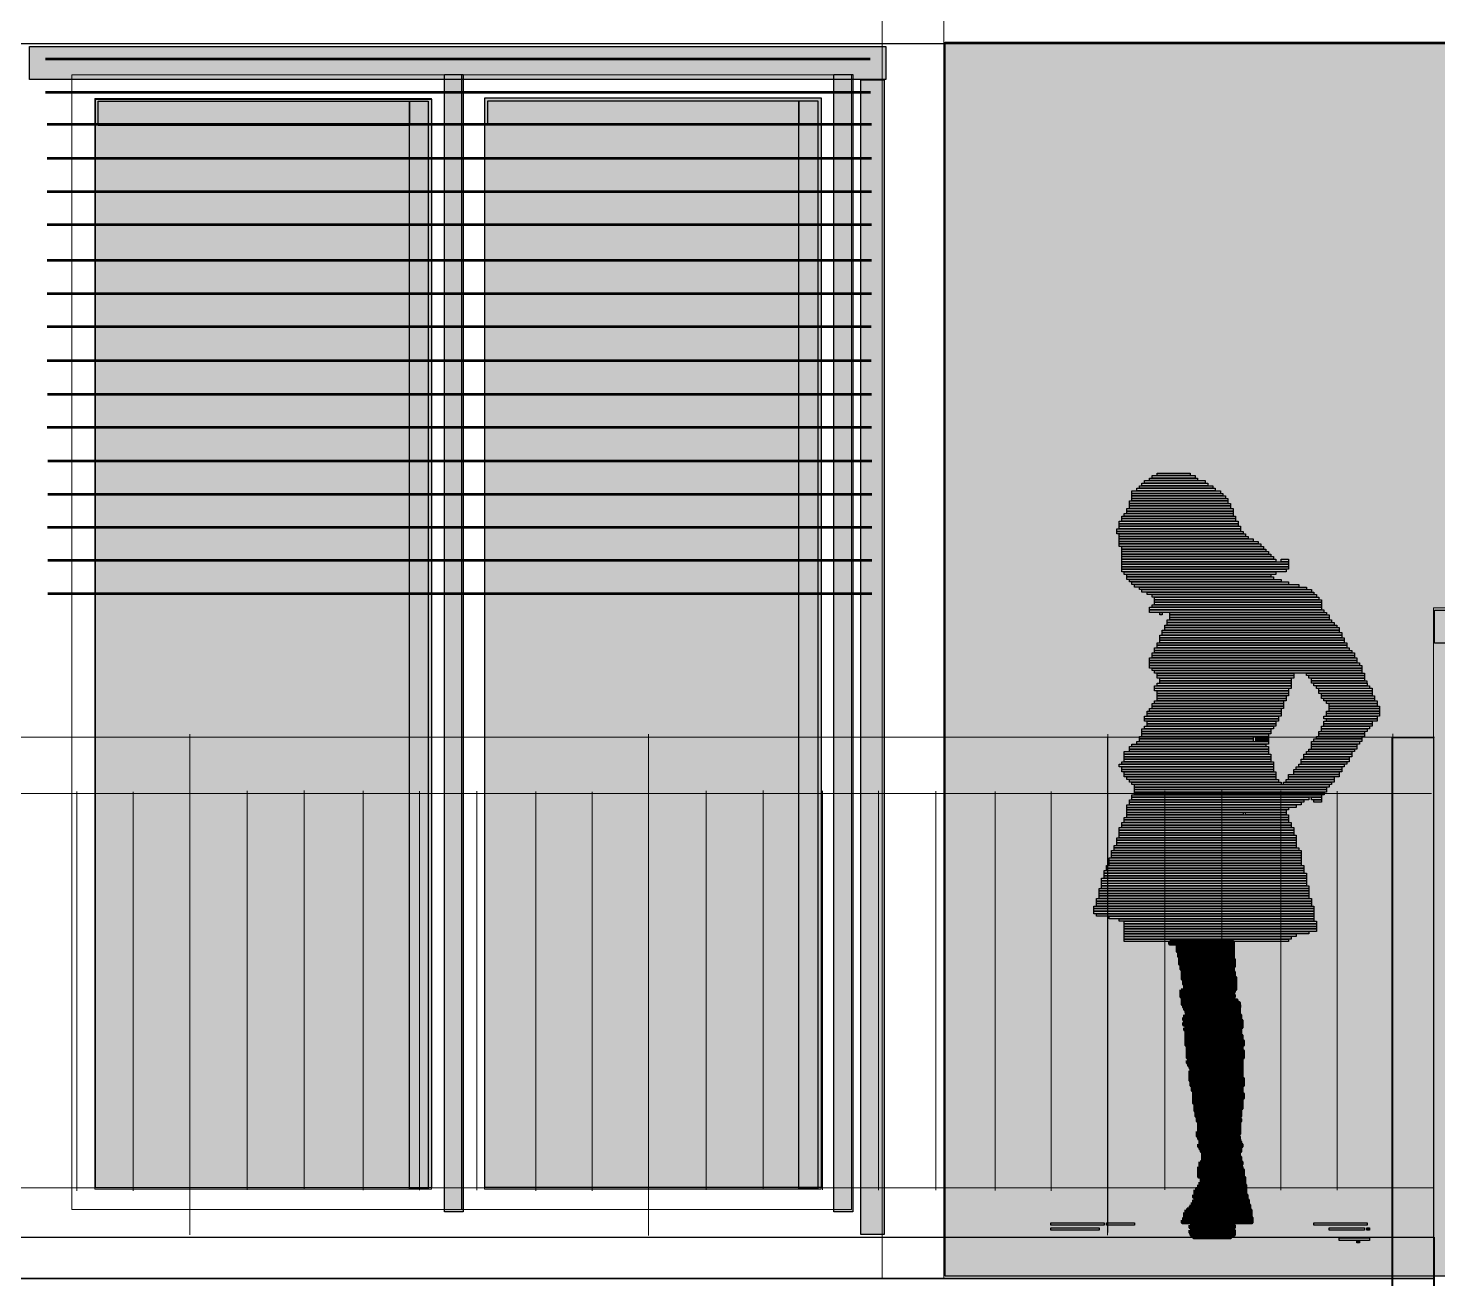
# Model space of a CAD drawing. Header units: millimetres. Extents: x 1 to 41669, y 1850 to 28527.
# Drawn here: x 15836 to 18949, y 17954 to 20716 of the extents above; entities that cross this region are included whole.
import ezdxf

# ---------------------------------------------------------------- set-up
doc = ezdxf.new("R2010")
doc.units = ezdxf.units.MM
doc.header["$LTSCALE"] = 50
for name, color, linetype in [('00_Wand_Bestand', 7, 'Continuous'), ('02_Grundstuecksgrenze', 8, 'Continuous'), ('05_Linien_stark', 7, 'Continuous'), ('06_Linien_fein', 3, 'Continuous'), ('07_Bemassung', 6, 'Continuous')]:
    doc.layers.add(name, color=color, linetype=linetype)

msp = doc.modelspace()

# ---------------------------------------------------------------- hatches: boundary and pattern name
at = {"layer": '00_Wand_Bestand'}
for points in [[(18290, 19705.5), (18451.9, 19705.5), (18451.9, 19699.9), (18290, 19699.9)], [(18295.6, 19711.1), (18440.8, 19711.1), (18440.8, 19705.5), (18295.6, 19705.5)], [(18301.2, 19716.7), (18435.2, 19716.7), (18435.2, 19711.1), (18301.2, 19711.1)], [(18312.3, 19722.3), (18418.4, 19722.3), (18418.4, 19716.7), (18312.3, 19716.7)], [(18318, 19727.9), (18412.8, 19727.9), (18412.8, 19722.3), (18318, 19722.3)], [(18329.1, 19733.5), (18401.7, 19733.5), (18401.7, 19727.9), (18329.1, 19727.9)], [(18267.7, 19672), (18485.4, 19672), (18485.4, 19666.4), (18267.7, 19666.4)], [(18273.3, 19694.3), (18468.7, 19694.3), (18468.7, 19688.7), (18273.3, 19688.7)], [(18273.3, 19688.7), (18474.3, 19688.7), (18474.3, 19683.1), (18273.3, 19683.1)], [(18273.3, 19683.1), (18479.8, 19683.1), (18479.8, 19677.6), (18273.3, 19677.6)], [(18273.3, 19677.5), (18485.4, 19677.5), (18485.4, 19671.9), (18273.3, 19671.9)], [(18284.4, 19699.9), (18457.5, 19699.9), (18457.5, 19694.3), (18284.4, 19694.3)], [(18256.5, 19644), (18496.6, 19644), (18496.6, 19638.4), (18256.5, 19638.4)], [(18262.1, 19655.2), (18496.6, 19655.2), (18496.6, 19649.6), (18262.1, 19649.6)], [(18262.1, 19649.6), (18496.6, 19649.6), (18496.6, 19644), (18262.1, 19644)], [(18267.7, 19666.4), (18491, 19666.4), (18491, 19660.8), (18267.7, 19660.8)], [(18267.7, 19660.8), (18491, 19660.8), (18491, 19655.2), (18267.7, 19655.2)], [(18239.8, 19610.4), (18513.4, 19610.4), (18513.4, 19604.8), (18239.8, 19604.8)], [(18245.3, 19627.2), (18507.8, 19627.2), (18507.8, 19621.6), (18245.3, 19621.6)], [(18245.3, 19621.6), (18507.8, 19621.6), (18507.8, 19616), (18245.3, 19616)], [(18245.3, 19616), (18513.3, 19616), (18513.3, 19610.4), (18245.3, 19610.4)], [(18251, 19638.4), (18502.2, 19638.4), (18502.2, 19632.8), (18251, 19632.8)], [(18251, 19632.8), (18502.2, 19632.8), (18502.2, 19627.2), (18251, 19627.2)], [(18239.8, 19604.8), (18518.9, 19604.8), (18518.9, 19599.2), (18239.8, 19599.2)], [(18245.3, 19599.3), (18524.5, 19599.3), (18524.5, 19593.7), (18245.3, 19593.7)], [(18245.3, 19593.7), (18530.1, 19593.7), (18530.1, 19588.1), (18245.3, 19588.1)], [(18245.3, 19588.1), (18541.2, 19588.1), (18541.2, 19582.5), (18245.3, 19582.5)], [(18245.3, 19582.5), (18552.4, 19582.5), (18552.4, 19576.9), (18245.3, 19576.9)], [(18245.3, 19576.9), (18558, 19576.9), (18558, 19571.3), (18245.3, 19571.3)], [(18251, 19571.3), (18563.6, 19571.3), (18563.6, 19565.7), (18251, 19565.7)], [(18251, 19565.7), (18569.2, 19565.7), (18569.2, 19560.1), (18251, 19560.1)], [(18251, 19560.1), (18574.8, 19560.1), (18574.8, 19554.5), (18251, 19554.5)], [(18251, 19554.5), (18580.3, 19554.5), (18580.3, 19548.9), (18251, 19548.9)], [(18251, 19548.9), (18585.9, 19548.9), (18585.9, 19543.4), (18251, 19543.4)], [(18251, 19537.8), (18619.4, 19537.8), (18619.4, 19532.2), (18251, 19532.2)], [(18251, 19532.2), (18619.4, 19532.2), (18619.4, 19526.5), (18251, 19526.5)], [(18251, 19526.5), (18619.4, 19526.5), (18619.4, 19521), (18251, 19521)], [(18251, 19521), (18613.8, 19521), (18613.8, 19515.4), (18251, 19515.4)], [(18256.5, 19515.4), (18591.5, 19515.4), (18591.5, 19509.8), (18256.5, 19509.8)], [(18262.1, 19509.8), (18580.3, 19509.8), (18580.3, 19504.2), (18262.1, 19504.2)], [(18262.1, 19504.2), (18585.9, 19504.2), (18585.9, 19498.6), (18262.1, 19498.6)], [(18267.7, 19498.6), (18602.7, 19498.6), (18602.7, 19493), (18267.7, 19493)], [(18273.3, 19493), (18619.4, 19493), (18619.4, 19487.4), (18273.3, 19487.4)], [(18278.9, 19487.4), (18641.8, 19487.4), (18641.8, 19481.8), (18278.9, 19481.8)], [(18290, 19481.8), (18658.5, 19481.8), (18658.5, 19476.2), (18290, 19476.2)], [(18295.6, 19476.2), (18669.7, 19476.2), (18669.7, 19470.7), (18295.6, 19470.7)], [(18306.8, 19470.6), (18675.2, 19470.6), (18675.2, 19465), (18306.8, 19465)], [(18318, 19465.1), (18680.8, 19465.1), (18680.8, 19459.5), (18318, 19459.5)], [(18323.5, 19459.4), (18686.4, 19459.4), (18686.4, 19453.9), (18323.5, 19453.9)], [(18323.5, 19453.9), (18692, 19453.9), (18692, 19448.3), (18323.5, 19448.3)], [(18312.3, 19437.1), (18692, 19437.1), (18692, 19431.5), (18312.3, 19431.5)], [(18312.3, 19431.5), (18697.5, 19431.5), (18697.5, 19425.9), (18312.3, 19425.9)], [(18318, 19442.7), (18692, 19442.7), (18692, 19437.1), (18318, 19437.1)], [(18323.5, 19448.3), (18692, 19448.3), (18692, 19442.7), (18323.5, 19442.7)], [(18345.9, 19397.9), (18725.5, 19397.9), (18725.5, 19392.3), (18345.9, 19392.3)], [(18345.9, 19392.3), (18731.1, 19392.3), (18731.1, 19386.8), (18345.9, 19386.8)], [(18351.4, 19409.1), (18714.3, 19409.1), (18714.3, 19403.5), (18351.4, 19403.5)], [(18351.4, 19403.5), (18719.9, 19403.5), (18719.9, 19397.9), (18351.4, 19397.9)], [(18357, 19420.3), (18708.7, 19420.3), (18708.7, 19414.7), (18357, 19414.7)], [(18357, 19414.7), (18708.7, 19414.7), (18708.7, 19409.1), (18357, 19409.1)], [(18334.7, 19375.6), (18736.6, 19375.6), (18736.6, 19370), (18334.7, 19370)], [(18334.7, 19370), (18742.2, 19370), (18742.2, 19364.4), (18334.7, 19364.4)], [(18334.7, 19364.4), (18742.2, 19364.4), (18742.2, 19358.8), (18334.7, 19358.8)], [(18340.3, 19386.8), (18731, 19386.8), (18731, 19381.2), (18340.3, 19381.2)], [(18340.3, 19381.2), (18736.6, 19381.2), (18736.6, 19375.6), (18340.3, 19375.6)], [(18318, 19336.4), (18764.6, 19336.4), (18764.6, 19330.8), (18318, 19330.8)], [(18318, 19330.9), (18764.6, 19330.9), (18764.6, 19325.2), (18318, 19325.2)], [(18323.5, 19347.6), (18753.4, 19347.6), (18753.4, 19342), (18323.5, 19342)], [(18323.5, 19342), (18759, 19342), (18759, 19336.5), (18323.5, 19336.5)], [(18329.1, 19358.8), (18747.8, 19358.8), (18747.8, 19353.2), (18329.1, 19353.2)], [(18329.1, 19353.2), (18747.8, 19353.2), (18747.8, 19347.6), (18329.1, 19347.6)], [(18312.3, 19325.2), (18770.1, 19325.2), (18770.1, 19319.6), (18312.3, 19319.6)], [(18312.3, 19319.6), (18770.1, 19319.6), (18770.1, 19314.1), (18312.3, 19314.1)], [(18312.3, 19314.1), (18775.7, 19314.1), (18775.7, 19308.5), (18312.3, 19308.5)], [(18312.3, 19308.5), (18781.3, 19308.5), (18781.3, 19302.9), (18312.3, 19302.9)], [(18318, 19302.9), (18781.3, 19302.9), (18781.3, 19297.3), (18318, 19297.3)], [(18323.5, 19297.3), (18781.3, 19297.3), (18781.3, 19291.7), (18323.5, 19291.7)], [(18290, 19151.9), (18541.3, 19151.9), (18541.3, 19146.3), (18290, 19146.3)], [(18290, 19146.3), (18541.3, 19146.3), (18541.3, 19140.7), (18290, 19140.7)], [(18546.8, 19151.9), (18574.7, 19151.9), (18574.7, 19146.3), (18546.8, 19146.3)], [(18546.8, 19146.3), (18574.7, 19146.3), (18574.7, 19140.7), (18546.8, 19140.7)], [(18675.2, 19146.3), (18781.3, 19146.3), (18781.3, 19140.7), (18675.2, 19140.7)], [(18680.8, 19151.9), (18781.3, 19151.9), (18781.3, 19146.3), (18680.8, 19146.3)], [(18273.3, 19023.3), (18692, 19023.3), (18692, 19017.7), (18273.3, 19017.7)], [(18278.9, 19045.7), (18708.7, 19045.7), (18708.7, 19040.1), (18278.9, 19040.1)], [(18278.9, 19040), (18703.2, 19040), (18703.2, 19034.4), (18278.9, 19034.4)], [(18278.9, 19034.5), (18703.2, 19034.5), (18703.2, 19028.9), (18278.9, 19028.9)], [(18278.9, 19028.8), (18697.6, 19028.8), (18697.6, 19023.3), (18278.9, 19023.3)], [(18262.1, 19000.9), (18636.1, 19000.9), (18636.1, 18995.3), (18262.1, 18995.3)], [(18262.1, 18995.3), (18619.4, 18995.3), (18619.4, 18989.7), (18262.1, 18989.7)], [(18262.1, 18989.7), (18613.8, 18989.7), (18613.8, 18984.1), (18262.1, 18984.1)], [(18267.7, 19006.5), (18647.3, 19006.5), (18647.3, 19000.9), (18267.7, 19000.9)], [(18251, 18961.7), (18625, 18961.7), (18625, 18956.2), (18251, 18956.2)], [(18251, 18956.1), (18625, 18956.1), (18625, 18950.6), (18251, 18950.6)], [(18256.5, 18973), (18619.4, 18973), (18619.4, 18967.4), (18256.5, 18967.4)], [(18256.5, 18967.4), (18619.4, 18967.4), (18619.4, 18961.7), (18256.5, 18961.7)], [(18262.1, 18978.5), (18619.4, 18978.5), (18619.4, 18973), (18262.1, 18973)], [(18239.8, 18928.2), (18636.2, 18928.2), (18636.2, 18922.6), (18239.8, 18922.6)], [(18245.3, 18950.6), (18630.6, 18950.6), (18630.6, 18945), (18245.3, 18945)], [(18245.3, 18945), (18630.6, 18945), (18630.6, 18939.4), (18245.3, 18939.4)], [(18245.3, 18939.4), (18630.6, 18939.4), (18630.6, 18933.8), (18245.3, 18933.8)], [(18245.3, 18933.8), (18636.1, 18933.8), (18636.1, 18928.2), (18245.3, 18928.2)], [(18228.6, 18900.3), (18647.3, 18900.3), (18647.3, 18894.7), (18228.6, 18894.7)], [(18228.6, 18894.6), (18647.3, 18894.6), (18647.3, 18889.1), (18228.6, 18889.1)], [(18234.2, 18911.4), (18636.1, 18911.4), (18636.1, 18905.8), (18234.2, 18905.8)], [(18234.2, 18905.8), (18641.7, 18905.8), (18641.7, 18900.2), (18234.2, 18900.2)], [(18239.8, 18922.6), (18636.2, 18922.6), (18636.2, 18917), (18239.8, 18917)], [(18239.8, 18917), (18636.2, 18917), (18636.2, 18911.4), (18239.8, 18911.4)], [(18217.4, 18866.7), (18652.9, 18866.7), (18652.9, 18861.1), (18217.4, 18861.1)], [(18223.1, 18883.5), (18647.3, 18883.5), (18647.3, 18877.9), (18223.1, 18877.9)], [(18223.1, 18877.9), (18647.3, 18877.9), (18647.3, 18872.3), (18223.1, 18872.3)], [(18223.1, 18872.3), (18647.3, 18872.3), (18647.3, 18866.7), (18223.1, 18866.7)], [(18228.6, 18889.1), (18647.3, 18889.1), (18647.3, 18883.5), (18228.6, 18883.5)], [(18206.3, 18838.7), (18658.5, 18838.7), (18658.5, 18833.1), (18206.3, 18833.1)], [(18206.3, 18833.1), (18658.5, 18833.1), (18658.5, 18827.5), (18206.3, 18827.5)], [(18211.9, 18855.5), (18652.9, 18855.5), (18652.9, 18849.9), (18211.9, 18849.9)], [(18211.9, 18849.9), (18658.5, 18849.9), (18658.5, 18844.3), (18211.9, 18844.3)], [(18211.9, 18844.3), (18658.5, 18844.3), (18658.5, 18838.7), (18211.9, 18838.7)], [(18217.4, 18861.1), (18652.9, 18861.1), (18652.9, 18855.5), (18217.4, 18855.5)], [(18200.7, 18816.4), (18664.1, 18816.4), (18664.1, 18810.8), (18200.7, 18810.8)], [(18200.7, 18810.8), (18664.1, 18810.8), (18664.1, 18805.2), (18200.7, 18805.2)], [(18200.7, 18805.2), (18664.1, 18805.2), (18664.1, 18799.6), (18200.7, 18799.6)], [(18206.3, 18827.6), (18658.5, 18827.6), (18658.5, 18822), (18206.3, 18822)], [(18206.3, 18821.9), (18664, 18821.9), (18664, 18816.4), (18206.3, 18816.4)], [(18189.5, 18777.2), (18675.2, 18777.2), (18675.2, 18771.6), (18189.5, 18771.6)], [(18189.5, 18771.6), (18675.2, 18771.6), (18675.2, 18766), (18189.5, 18766)], [(18195.1, 18794), (18669.7, 18794), (18669.7, 18788.4), (18195.1, 18788.4)], [(18195.1, 18788.4), (18669.7, 18788.4), (18669.7, 18782.8), (18195.1, 18782.8)], [(18195.1, 18782.8), (18669.7, 18782.8), (18669.7, 18777.2), (18195.1, 18777.2)], [(18200.7, 18799.6), (18664.1, 18799.6), (18664.1, 18794), (18200.7, 18794)], [(18189.5, 18766.1), (18675.2, 18766.1), (18675.2, 18760.4), (18189.5, 18760.4)], [(18195.1, 18760.4), (18675.3, 18760.4), (18675.3, 18754.8), (18195.1, 18754.8)], [(18223.1, 18754.8), (18675.3, 18754.8), (18675.3, 18749.3), (18223.1, 18749.3)], [(18245.3, 18749.3), (18675.2, 18749.3), (18675.2, 18743.7), (18245.3, 18743.7)], [(18256.5, 18743.7), (18680.8, 18743.7), (18680.8, 18738.1), (18256.5, 18738.1)], [(18256.5, 18738.1), (18680.8, 18738.1), (18680.8, 18732.5), (18256.5, 18732.5)], [(18256.5, 18732.5), (18680.8, 18732.5), (18680.8, 18726.9), (18256.5, 18726.9)], [(18256.5, 18726.9), (18680.8, 18726.9), (18680.8, 18721.3), (18256.5, 18721.3)], [(18256.5, 18721.3), (18664.1, 18721.3), (18664.1, 18715.7), (18256.5, 18715.7)], [(18256.5, 18715.7), (18636.1, 18715.7), (18636.1, 18710.1), (18256.5, 18710.1)], [(18256.5, 18710.1), (18625, 18710.1), (18625, 18704.5), (18256.5, 18704.5)], [(18256.5, 18704.5), (18619.4, 18704.5), (18619.4, 18698.9), (18256.5, 18698.9)], [(18094.6, 18078.2), (18211.9, 18078.2), (18211.9, 18072.6), (18094.6, 18072.6)], [(18094.6, 18067), (18200.7, 18067), (18200.7, 18061.4), (18094.6, 18061.4)], [(18217.4, 18078.2), (18278.8, 18078.2), (18278.8, 18072.6), (18217.4, 18072.6)], [(18675.2, 18078.2), (18792.5, 18078.2), (18792.5, 18072.6), (18675.2, 18072.6)], [(18708.7, 18067), (18786.9, 18067), (18786.9, 18061.4), (18708.7, 18061.4)], [(18792.4, 18067), (18798, 18067), (18798, 18061.4), (18792.4, 18061.4)]]:
    msp.add_hatch(color=7, dxfattribs=at).paths.add_polyline_path(points)
at = {"layer": '02_Grundstuecksgrenze', "transparency": 33554572}
for points in [[(15838.9, 20675.3), (17729.8, 20675.3), (17729.8, 20602.2), (15838.9, 20602.2)], [(16755.3, 20613.3), (16796.8, 20613.3), (16796.8, 18102.1), (16755.3, 18102.1)], [(17615.5, 20613.8), (17657, 20613.8), (17657, 18102.5), (17615.5, 18102.5)], [(17674.6, 20601.8), (17726.2, 20601.8), (17726.2, 18052.2), (17674.6, 18052.2)], [(15990.6, 20554.9), (16677.9, 20554.9), (16677.9, 20501.3), (15990.6, 20501.3)], [(16677.9, 20554.9), (16719.5, 20554.9), (16719.5, 18153.6), (16677.9, 18153.6)], [(16850.8, 20555.4), (17538.1, 20555.4), (17538.1, 20501.8), (16850.8, 20501.8)], [(17538.1, 20555.3), (17579.7, 20555.3), (17579.7, 18154), (17538.1, 18154)], [(18941.3, 19430.9), (20823.6, 19430.9), (20823.6, 19357.8), (18941.3, 19357.8)]]:
    msp.add_hatch(color=7, dxfattribs=at).paths.add_polyline_path(points)
at = {"layer": '02_Grundstuecksgrenze'}
msp.add_hatch(color=7, dxfattribs=at).paths.add_polyline_path([(17861.2, 20685.2), (21764.5, 20685.2), (21764.5, 17960), (17861.2, 17960)])
at = {"layer": '02_Grundstuecksgrenze', "transparency": 33554590}
for points in [[(15984.9, 20558.9), (16726.5, 20558.9), (16726.5, 18155.5), (15984.9, 18155.5)], [(16844.4, 20562.1), (17586.9, 20562.1), (17586.9, 18156.1), (16844.4, 18156.1)]]:
    msp.add_hatch(color=7, dxfattribs=at).paths.add_polyline_path(points)
at = {"layer": '07_Bemassung'}
for points in [[(18731.1, 18044.7), (18798, 18044.7), (18798, 18039.1), (18731.1, 18039.1)], [(18770.1, 18039.1), (18775.7, 18039.1), (18775.7, 18033.5), (18770.1, 18033.5)]]:
    msp.add_hatch(color=7, dxfattribs=at).paths.add_polyline_path(points)

# ---------------------------------------------------------------- linework, layer by layer
at = {"layer": '00_Wand_Bestand'}
for points in [[(18290, 19705.5), (18451.9, 19705.5), (18451.9, 19699.9), (18290, 19699.9)], [(18295.6, 19711.1), (18440.8, 19711.1), (18440.8, 19705.5), (18295.6, 19705.5)], [(18301.2, 19716.7), (18435.2, 19716.7), (18435.2, 19711.1), (18301.2, 19711.1)], [(18312.3, 19722.3), (18418.4, 19722.3), (18418.4, 19716.7), (18312.3, 19716.7)], [(18318, 19727.9), (18412.8, 19727.9), (18412.8, 19722.3), (18318, 19722.3)], [(18329.1, 19733.5), (18401.7, 19733.5), (18401.7, 19727.9), (18329.1, 19727.9)], [(18267.7, 19672), (18485.4, 19672), (18485.4, 19666.4), (18267.7, 19666.4)], [(18273.3, 19694.3), (18468.7, 19694.3), (18468.7, 19688.7), (18273.3, 19688.7)], [(18273.3, 19688.7), (18474.3, 19688.7), (18474.3, 19683.1), (18273.3, 19683.1)], [(18273.3, 19683.1), (18479.8, 19683.1), (18479.8, 19677.6), (18273.3, 19677.6)], [(18273.3, 19677.5), (18485.4, 19677.5), (18485.4, 19671.9), (18273.3, 19671.9)], [(18284.4, 19699.9), (18457.5, 19699.9), (18457.5, 19694.3), (18284.4, 19694.3)], [(18256.5, 19644), (18496.6, 19644), (18496.6, 19638.4), (18256.5, 19638.4)], [(18262.1, 19655.2), (18496.6, 19655.2), (18496.6, 19649.6), (18262.1, 19649.6)], [(18262.1, 19649.6), (18496.6, 19649.6), (18496.6, 19644), (18262.1, 19644)], [(18267.7, 19666.4), (18491, 19666.4), (18491, 19660.8), (18267.7, 19660.8)], [(18267.7, 19660.8), (18491, 19660.8), (18491, 19655.2), (18267.7, 19655.2)], [(18239.8, 19610.4), (18513.4, 19610.4), (18513.4, 19604.8), (18239.8, 19604.8)], [(18245.3, 19627.2), (18507.8, 19627.2), (18507.8, 19621.6), (18245.3, 19621.6)], [(18245.3, 19621.6), (18507.8, 19621.6), (18507.8, 19616), (18245.3, 19616)], [(18245.3, 19616), (18513.3, 19616), (18513.3, 19610.4), (18245.3, 19610.4)], [(18251, 19638.4), (18502.2, 19638.4), (18502.2, 19632.8), (18251, 19632.8)], [(18251, 19632.8), (18502.2, 19632.8), (18502.2, 19627.2), (18251, 19627.2)], [(18239.8, 19604.8), (18518.9, 19604.8), (18518.9, 19599.2), (18239.8, 19599.2)], [(18245.3, 19599.3), (18524.5, 19599.3), (18524.5, 19593.7), (18245.3, 19593.7)], [(18245.3, 19593.7), (18530.1, 19593.7), (18530.1, 19588.1), (18245.3, 19588.1)], [(18245.3, 19588.1), (18541.2, 19588.1), (18541.2, 19582.5), (18245.3, 19582.5)], [(18245.3, 19582.5), (18552.4, 19582.5), (18552.4, 19576.9), (18245.3, 19576.9)], [(18245.3, 19576.9), (18558, 19576.9), (18558, 19571.3), (18245.3, 19571.3)], [(18251, 19571.3), (18563.6, 19571.3), (18563.6, 19565.7), (18251, 19565.7)], [(18251, 19565.7), (18569.2, 19565.7), (18569.2, 19560.1), (18251, 19560.1)], [(18251, 19560.1), (18574.8, 19560.1), (18574.8, 19554.5), (18251, 19554.5)], [(18251, 19554.5), (18580.3, 19554.5), (18580.3, 19548.9), (18251, 19548.9)], [(18251, 19548.9), (18585.9, 19548.9), (18585.9, 19543.4), (18251, 19543.4)], [(18251, 19537.8), (18619.4, 19537.8), (18619.4, 19532.2), (18251, 19532.2)], [(18251, 19532.2), (18619.4, 19532.2), (18619.4, 19526.5), (18251, 19526.5)], [(18251, 19526.5), (18619.4, 19526.5), (18619.4, 19521), (18251, 19521)], [(18251, 19521), (18613.8, 19521), (18613.8, 19515.4), (18251, 19515.4)], [(18256.5, 19515.4), (18591.5, 19515.4), (18591.5, 19509.8), (18256.5, 19509.8)], [(18262.1, 19509.8), (18580.3, 19509.8), (18580.3, 19504.2), (18262.1, 19504.2)], [(18262.1, 19504.2), (18585.9, 19504.2), (18585.9, 19498.6), (18262.1, 19498.6)], [(18267.7, 19498.6), (18602.7, 19498.6), (18602.7, 19493), (18267.7, 19493)], [(18273.3, 19493), (18619.4, 19493), (18619.4, 19487.4), (18273.3, 19487.4)], [(18278.9, 19487.4), (18641.8, 19487.4), (18641.8, 19481.8), (18278.9, 19481.8)], [(18290, 19481.8), (18658.5, 19481.8), (18658.5, 19476.2), (18290, 19476.2)], [(18295.6, 19476.2), (18669.7, 19476.2), (18669.7, 19470.7), (18295.6, 19470.7)], [(18306.8, 19470.6), (18675.2, 19470.6), (18675.2, 19465), (18306.8, 19465)], [(18318, 19465.1), (18680.8, 19465.1), (18680.8, 19459.5), (18318, 19459.5)], [(18323.5, 19459.4), (18686.4, 19459.4), (18686.4, 19453.9), (18323.5, 19453.9)], [(18323.5, 19453.9), (18692, 19453.9), (18692, 19448.3), (18323.5, 19448.3)], [(18312.3, 19437.1), (18692, 19437.1), (18692, 19431.5), (18312.3, 19431.5)], [(18312.3, 19431.5), (18697.5, 19431.5), (18697.5, 19425.9), (18312.3, 19425.9)], [(18318, 19442.7), (18692, 19442.7), (18692, 19437.1), (18318, 19437.1)], [(18323.5, 19448.3), (18692, 19448.3), (18692, 19442.7), (18323.5, 19442.7)], [(18345.9, 19397.9), (18725.5, 19397.9), (18725.5, 19392.3), (18345.9, 19392.3)], [(18345.9, 19392.3), (18731.1, 19392.3), (18731.1, 19386.8), (18345.9, 19386.8)], [(18351.4, 19409.1), (18714.3, 19409.1), (18714.3, 19403.5), (18351.4, 19403.5)], [(18351.4, 19403.5), (18719.9, 19403.5), (18719.9, 19397.9), (18351.4, 19397.9)], [(18357, 19420.3), (18708.7, 19420.3), (18708.7, 19414.7), (18357, 19414.7)], [(18357, 19414.7), (18708.7, 19414.7), (18708.7, 19409.1), (18357, 19409.1)], [(18334.7, 19375.6), (18736.6, 19375.6), (18736.6, 19370), (18334.7, 19370)], [(18334.7, 19370), (18742.2, 19370), (18742.2, 19364.4), (18334.7, 19364.4)], [(18334.7, 19364.4), (18742.2, 19364.4), (18742.2, 19358.8), (18334.7, 19358.8)], [(18340.3, 19386.8), (18731, 19386.8), (18731, 19381.2), (18340.3, 19381.2)], [(18340.3, 19381.2), (18736.6, 19381.2), (18736.6, 19375.6), (18340.3, 19375.6)], [(18318, 19336.4), (18764.6, 19336.4), (18764.6, 19330.8), (18318, 19330.8)], [(18318, 19330.9), (18764.6, 19330.9), (18764.6, 19325.2), (18318, 19325.2)], [(18323.5, 19347.6), (18753.4, 19347.6), (18753.4, 19342), (18323.5, 19342)], [(18323.5, 19342), (18759, 19342), (18759, 19336.5), (18323.5, 19336.5)], [(18329.1, 19358.8), (18747.8, 19358.8), (18747.8, 19353.2), (18329.1, 19353.2)], [(18329.1, 19353.2), (18747.8, 19353.2), (18747.8, 19347.6), (18329.1, 19347.6)], [(18312.3, 19325.2), (18770.1, 19325.2), (18770.1, 19319.6), (18312.3, 19319.6)], [(18312.3, 19319.6), (18770.1, 19319.6), (18770.1, 19314.1), (18312.3, 19314.1)], [(18312.3, 19314.1), (18775.7, 19314.1), (18775.7, 19308.5), (18312.3, 19308.5)], [(18312.3, 19308.5), (18781.3, 19308.5), (18781.3, 19302.9), (18312.3, 19302.9)], [(18318, 19302.9), (18781.3, 19302.9), (18781.3, 19297.3), (18318, 19297.3)], [(18323.5, 19297.3), (18781.3, 19297.3), (18781.3, 19291.7), (18323.5, 19291.7)], [(18290, 19151.9), (18541.3, 19151.9), (18541.3, 19146.3), (18290, 19146.3)], [(18290, 19146.3), (18541.3, 19146.3), (18541.3, 19140.7), (18290, 19140.7)], [(18546.8, 19151.9), (18574.7, 19151.9), (18574.7, 19146.3), (18546.8, 19146.3)], [(18546.8, 19146.3), (18574.7, 19146.3), (18574.7, 19140.7), (18546.8, 19140.7)], [(18675.2, 19146.3), (18781.3, 19146.3), (18781.3, 19140.7), (18675.2, 19140.7)], [(18680.8, 19151.9), (18781.3, 19151.9), (18781.3, 19146.3), (18680.8, 19146.3)], [(18273.3, 19023.3), (18692, 19023.3), (18692, 19017.7), (18273.3, 19017.7)], [(18278.9, 19045.7), (18708.7, 19045.7), (18708.7, 19040.1), (18278.9, 19040.1)], [(18278.9, 19040), (18703.2, 19040), (18703.2, 19034.4), (18278.9, 19034.4)], [(18278.9, 19034.5), (18703.2, 19034.5), (18703.2, 19028.9), (18278.9, 19028.9)], [(18278.9, 19028.8), (18697.6, 19028.8), (18697.6, 19023.3), (18278.9, 19023.3)], [(18262.1, 19000.9), (18636.1, 19000.9), (18636.1, 18995.3), (18262.1, 18995.3)], [(18262.1, 18995.3), (18619.4, 18995.3), (18619.4, 18989.7), (18262.1, 18989.7)], [(18262.1, 18989.7), (18613.8, 18989.7), (18613.8, 18984.1), (18262.1, 18984.1)], [(18267.7, 19006.5), (18647.3, 19006.5), (18647.3, 19000.9), (18267.7, 19000.9)], [(18251, 18961.7), (18625, 18961.7), (18625, 18956.2), (18251, 18956.2)], [(18251, 18956.1), (18625, 18956.1), (18625, 18950.6), (18251, 18950.6)], [(18256.5, 18973), (18619.4, 18973), (18619.4, 18967.4), (18256.5, 18967.4)], [(18256.5, 18967.4), (18619.4, 18967.4), (18619.4, 18961.7), (18256.5, 18961.7)], [(18262.1, 18978.5), (18619.4, 18978.5), (18619.4, 18973), (18262.1, 18973)], [(18239.8, 18928.2), (18636.2, 18928.2), (18636.2, 18922.6), (18239.8, 18922.6)], [(18245.3, 18950.6), (18630.6, 18950.6), (18630.6, 18945), (18245.3, 18945)], [(18245.3, 18945), (18630.6, 18945), (18630.6, 18939.4), (18245.3, 18939.4)], [(18245.3, 18939.4), (18630.6, 18939.4), (18630.6, 18933.8), (18245.3, 18933.8)], [(18245.3, 18933.8), (18636.1, 18933.8), (18636.1, 18928.2), (18245.3, 18928.2)], [(18228.6, 18900.3), (18647.3, 18900.3), (18647.3, 18894.7), (18228.6, 18894.7)], [(18228.6, 18894.6), (18647.3, 18894.6), (18647.3, 18889.1), (18228.6, 18889.1)], [(18234.2, 18911.4), (18636.1, 18911.4), (18636.1, 18905.8), (18234.2, 18905.8)], [(18234.2, 18905.8), (18641.7, 18905.8), (18641.7, 18900.2), (18234.2, 18900.2)], [(18239.8, 18922.6), (18636.2, 18922.6), (18636.2, 18917), (18239.8, 18917)], [(18239.8, 18917), (18636.2, 18917), (18636.2, 18911.4), (18239.8, 18911.4)], [(18217.4, 18866.7), (18652.9, 18866.7), (18652.9, 18861.1), (18217.4, 18861.1)], [(18223.1, 18883.5), (18647.3, 18883.5), (18647.3, 18877.9), (18223.1, 18877.9)], [(18223.1, 18877.9), (18647.3, 18877.9), (18647.3, 18872.3), (18223.1, 18872.3)], [(18223.1, 18872.3), (18647.3, 18872.3), (18647.3, 18866.7), (18223.1, 18866.7)], [(18228.6, 18889.1), (18647.3, 18889.1), (18647.3, 18883.5), (18228.6, 18883.5)], [(18206.3, 18838.7), (18658.5, 18838.7), (18658.5, 18833.1), (18206.3, 18833.1)], [(18206.3, 18833.1), (18658.5, 18833.1), (18658.5, 18827.5), (18206.3, 18827.5)], [(18211.9, 18855.5), (18652.9, 18855.5), (18652.9, 18849.9), (18211.9, 18849.9)], [(18211.9, 18849.9), (18658.5, 18849.9), (18658.5, 18844.3), (18211.9, 18844.3)], [(18211.9, 18844.3), (18658.5, 18844.3), (18658.5, 18838.7), (18211.9, 18838.7)], [(18217.4, 18861.1), (18652.9, 18861.1), (18652.9, 18855.5), (18217.4, 18855.5)], [(18200.7, 18816.4), (18664.1, 18816.4), (18664.1, 18810.8), (18200.7, 18810.8)], [(18200.7, 18810.8), (18664.1, 18810.8), (18664.1, 18805.2), (18200.7, 18805.2)], [(18200.7, 18805.2), (18664.1, 18805.2), (18664.1, 18799.6), (18200.7, 18799.6)], [(18206.3, 18827.6), (18658.5, 18827.6), (18658.5, 18822), (18206.3, 18822)], [(18206.3, 18821.9), (18664, 18821.9), (18664, 18816.4), (18206.3, 18816.4)], [(18189.5, 18777.2), (18675.2, 18777.2), (18675.2, 18771.6), (18189.5, 18771.6)], [(18189.5, 18771.6), (18675.2, 18771.6), (18675.2, 18766), (18189.5, 18766)], [(18195.1, 18794), (18669.7, 18794), (18669.7, 18788.4), (18195.1, 18788.4)], [(18195.1, 18788.4), (18669.7, 18788.4), (18669.7, 18782.8), (18195.1, 18782.8)], [(18195.1, 18782.8), (18669.7, 18782.8), (18669.7, 18777.2), (18195.1, 18777.2)], [(18200.7, 18799.6), (18664.1, 18799.6), (18664.1, 18794), (18200.7, 18794)], [(18189.5, 18766.1), (18675.2, 18766.1), (18675.2, 18760.4), (18189.5, 18760.4)], [(18195.1, 18760.4), (18675.3, 18760.4), (18675.3, 18754.8), (18195.1, 18754.8)], [(18223.1, 18754.8), (18675.3, 18754.8), (18675.3, 18749.3), (18223.1, 18749.3)], [(18245.3, 18749.3), (18675.2, 18749.3), (18675.2, 18743.7), (18245.3, 18743.7)], [(18256.5, 18743.7), (18680.8, 18743.7), (18680.8, 18738.1), (18256.5, 18738.1)], [(18256.5, 18738.1), (18680.8, 18738.1), (18680.8, 18732.5), (18256.5, 18732.5)], [(18256.5, 18732.5), (18680.8, 18732.5), (18680.8, 18726.9), (18256.5, 18726.9)], [(18256.5, 18726.9), (18680.8, 18726.9), (18680.8, 18721.3), (18256.5, 18721.3)], [(18256.5, 18721.3), (18664.1, 18721.3), (18664.1, 18715.7), (18256.5, 18715.7)], [(18256.5, 18715.7), (18636.1, 18715.7), (18636.1, 18710.1), (18256.5, 18710.1)], [(18256.5, 18710.1), (18625, 18710.1), (18625, 18704.5), (18256.5, 18704.5)], [(18256.5, 18704.5), (18619.4, 18704.5), (18619.4, 18698.9), (18256.5, 18698.9)], [(18094.6, 18078.2), (18211.9, 18078.2), (18211.9, 18072.6), (18094.6, 18072.6)], [(18094.6, 18067), (18200.7, 18067), (18200.7, 18061.4), (18094.6, 18061.4)], [(18217.4, 18078.2), (18278.8, 18078.2), (18278.8, 18072.6), (18217.4, 18072.6)], [(18675.2, 18078.2), (18792.5, 18078.2), (18792.5, 18072.6), (18675.2, 18072.6)], [(18708.7, 18067), (18786.9, 18067), (18786.9, 18061.4), (18708.7, 18061.4)], [(18792.4, 18067), (18798, 18067), (18798, 18061.4), (18792.4, 18061.4)]]:
    msp.add_lwpolyline(points, close=True, dxfattribs=at)
at = {"layer": '02_Grundstuecksgrenze'}
for points in [[(15838.9, 20675.3), (17729.8, 20675.3), (17729.8, 20602.2), (15838.9, 20602.2)], [(17861.2, 20685.2), (21764.5, 20685.2), (21764.5, 17960), (17861.2, 17960)], [(16755.3, 20613.3), (16796.8, 20613.3), (16796.8, 18102.1), (16755.3, 18102.1)], [(17615.5, 20613.8), (17657, 20613.8), (17657, 18102.5), (17615.5, 18102.5)], [(17674.6, 20601.8), (17726.2, 20601.8), (17726.2, 18052.2), (17674.6, 18052.2)], [(15984.9, 20558.9), (16726.5, 20558.9), (16726.5, 18155.5), (15984.9, 18155.5)], [(15990.6, 20554.9), (16677.9, 20554.9), (16677.9, 20501.3), (15990.6, 20501.3)], [(16677.9, 20554.9), (16719.5, 20554.9), (16719.5, 18153.6), (16677.9, 18153.6)], [(16844.4, 20562.1), (17586.9, 20562.1), (17586.9, 18156.1), (16844.4, 18156.1)], [(16850.8, 20555.4), (17538.1, 20555.4), (17538.1, 20501.8), (16850.8, 20501.8)], [(17538.1, 20555.3), (17579.7, 20555.3), (17579.7, 18154), (17538.1, 18154)], [(18941.3, 19430.9), (20823.6, 19430.9), (20823.6, 19357.8), (18941.3, 19357.8)]]:
    msp.add_lwpolyline(points, close=True, dxfattribs=at)
at = {"layer": '05_Linien_stark', "lineweight": 53}
for p, q in [((17695.2, 20647.7), (15874.3, 20647.7)), ((17696, 20573.9), (15874.3, 20573.9)), ((17698.3, 20502.9), (15878.3, 20502.9)), ((17698.4, 20428.4), (15878.4, 20428.4)), ((17698.4, 20354.6), (15878.4, 20354.6)), ((17698.2, 20281.7), (15878.2, 20281.7)), ((17698.3, 20203.1), (15878.3, 20203.1)), ((17698.3, 20129.3), (15878.2, 20129.3)), ((17697.7, 20056.3), (15877.9, 20056.3)), ((17697.7, 19981.1), (15878, 19981.1)), ((17698, 19907.2), (15878.5, 19907.2)), ((17698.5, 19834.3), (15878.3, 19834.3)), ((17699.1, 19760), (15879.3, 19760)), ((17699.1, 19686.2), (15879.3, 19686.2)), ((17699, 19613.2), (15879.2, 19613.2)), ((17699, 19540.3), (15879.3, 19540.3)), ((17699, 19466.5), (15879.3, 19466.5))]:
    msp.add_line(p, q, dxfattribs=at)
at = {"layer": '05_Linien_stark', "lineweight": 15}
for p, q in [((11244.7, 19150.2), (18941.2, 19150.2)), ((16192.9, 19156.6), (16192.9, 18051.1)), ((17206.2, 19156.8), (17206.2, 18050.1)), ((18219.2, 19150.3), (18219.2, 18050.3)), ((18220.2, 19156.8), (18220.2, 18056.8)), ((11244.3, 19026.2), (18934.7, 19026.2)), ((15943.8, 19030), (15943.8, 18148.7)), ((16067.9, 19029.9), (16067.9, 18148.6)), ((16319.5, 19031.7), (16319.5, 18150.4)), ((16445.8, 19032.6), (16445.8, 18151.3)), ((16576.1, 19031.5), (16576.1, 18150.2)), ((16700.3, 19031.4), (16700.3, 18150.1)), ((16827.1, 19031.1), (16827.1, 18149.8)), ((16957.4, 19030), (16957.4, 18148.7)), ((17081.6, 19029.9), (17081.6, 18148.6)), ((17333.1, 19031.9), (17333.1, 18150.6)), ((17459.4, 19032.8), (17459.4, 18151.5)), ((17589.8, 19031.7), (17589.8, 18150.4)), ((17713.9, 19031.6), (17713.9, 18150.3)), ((17840.7, 19031.3), (17840.7, 18150)), ((17971.1, 19030.2), (17971.1, 18148.9)), ((18095.2, 19030.2), (18095.2, 18148.8)), ((18345.8, 19031.7), (18345.8, 18150.4)), ((18472.1, 19032.6), (18472.1, 18151.3)), ((18602.5, 19031.5), (18602.5, 18150.2)), ((18726.6, 19031.4), (18726.6, 18150.1)), ((11244.5, 18155), (18938.4, 18155))]:
    msp.add_line(p, q, dxfattribs=at)
at = {"layer": '05_Linien_stark', "lineweight": 20}
for points in [[(17722, 23461.2), (17857.7, 23461.2), (17857.7, 17954.3), (17722, 17954.3)], [(15932.7, 20612.5), (16794.1, 20612.5), (16794.1, 18107), (15932.7, 18107)], [(16792.9, 20612.9), (17654.3, 20612.9), (17654.3, 18107.5), (16792.9, 18107.5)], [(15983.4, 20560.6), (16726.9, 20560.6), (16726.9, 18152.1), (15983.4, 18152.1)], [(16843.6, 20561), (17587.1, 20561), (17587.1, 18152.5), (16843.6, 18152.5)], [(18939.5, 19435.7), (20829.4, 19435.7), (20829.4, 16803.2), (18939.5, 16803.2)]]:
    msp.add_lwpolyline(points, close=True, dxfattribs=at)
at = {"layer": '05_Linien_stark', "lineweight": 25}
for points in [[(11785.4, 21015.6), (23794.7, 21015.6), (23794.7, 20681.1), (11785.4, 20681.1)], [(18848.2, 19149.7), (18939.6, 19149.7), (18939.6, 8559.6), (18848.2, 8559.6)], [(11252.6, 18046.1), (18940.8, 18046.1), (18940.8, 17954.6), (11252.6, 17954.6)], [(11252.1, 17955.3), (18941.1, 17955.3), (18941.1, 17863.9), (11252.1, 17863.9)]]:
    msp.add_lwpolyline(points, close=True, dxfattribs=at)
at = {"layer": '05_Linien_stark', "lineweight": 211}
for points in [[(18357, 18698.9), (18496.6, 18698.9), (18496.6, 18693.3), (18357, 18693.3)], [(18373.8, 18693.4), (18496.6, 18693.4), (18496.6, 18687.8), (18373.8, 18687.8)], [(18373.8, 18687.7), (18496.6, 18687.7), (18496.6, 18682.2), (18373.8, 18682.2)], [(18373.8, 18682.2), (18496.6, 18682.2), (18496.6, 18676.5), (18373.8, 18676.5)], [(18376.6, 18676.6), (18496.6, 18676.6), (18496.6, 18671), (18376.6, 18671)], [(18376.6, 18671), (18496.6, 18671), (18496.6, 18665.4), (18376.6, 18665.4)], [(18379.4, 18665.4), (18496.6, 18665.4), (18496.6, 18659.8), (18379.4, 18659.8)], [(18379.4, 18659.8), (18499.4, 18659.8), (18499.4, 18654.2), (18379.4, 18654.2)], [(18379.4, 18654.2), (18499.4, 18654.2), (18499.4, 18648.6), (18379.4, 18648.6)], [(18382.1, 18648.6), (18499.4, 18648.6), (18499.4, 18643), (18382.1, 18643)], [(18382.1, 18643), (18496.6, 18643), (18496.6, 18637.4), (18382.1, 18637.4)], [(18384.9, 18637.4), (18496.6, 18637.4), (18496.6, 18631.8), (18384.9, 18631.8)], [(18384.9, 18631.8), (18499.4, 18631.8), (18499.4, 18626.2), (18384.9, 18626.2)], [(18384.9, 18626.2), (18499.4, 18626.2), (18499.4, 18620.6), (18384.9, 18620.6)], [(18384.9, 18620.6), (18502.2, 18620.6), (18502.2, 18615.1), (18384.9, 18615.1)], [(18387.7, 18615), (18502.2, 18615), (18502.2, 18609.5), (18387.7, 18609.5)], [(18382.1, 18592.7), (18499.4, 18592.7), (18499.4, 18587.1), (18382.1, 18587.1)], [(18382.1, 18587.1), (18496.6, 18587.1), (18496.6, 18581.5), (18382.1, 18581.5)], [(18387.7, 18609.5), (18502.2, 18609.5), (18502.2, 18603.9), (18387.7, 18603.9)], [(18390.5, 18603.9), (18502.2, 18603.9), (18502.2, 18598.3), (18390.5, 18598.3)], [(18390.5, 18598.2), (18502.2, 18598.2), (18502.2, 18592.7), (18390.5, 18592.7)], [(18382.1, 18581.5), (18499.4, 18581.5), (18499.4, 18575.9), (18382.1, 18575.9)], [(18384.9, 18575.9), (18496.6, 18575.9), (18496.6, 18570.3), (18384.9, 18570.3)], [(18384.9, 18570.3), (18505, 18570.3), (18505, 18564.7), (18384.9, 18564.7)], [(18384.9, 18564.7), (18510.5, 18564.7), (18510.5, 18559.1), (18384.9, 18559.1)], [(18387.7, 18559.1), (18510.6, 18559.1), (18510.6, 18553.5), (18387.7, 18553.5)], [(18390.5, 18553.5), (18510.5, 18553.5), (18510.5, 18547.9), (18390.5, 18547.9)], [(18387.7, 18531.2), (18513.3, 18531.2), (18513.3, 18525.6), (18387.7, 18525.6)], [(18387.7, 18520), (18516.1, 18520), (18516.1, 18514.4), (18387.7, 18514.4)], [(18390.5, 18536.8), (18513.3, 18536.8), (18513.3, 18531.2), (18390.5, 18531.2)], [(18390.5, 18525.6), (18516.1, 18525.6), (18516.1, 18520), (18390.5, 18520)], [(18393.3, 18547.9), (18510.5, 18547.9), (18510.5, 18542.4), (18393.3, 18542.4)], [(18396.1, 18542.3), (18510.5, 18542.3), (18510.5, 18536.7), (18396.1, 18536.7)], [(18390.5, 18508.8), (18513.3, 18508.8), (18513.3, 18503.2), (18390.5, 18503.2)], [(18393.3, 18514.4), (18516.1, 18514.4), (18516.1, 18508.8), (18393.3, 18508.8)], [(18393.3, 18503.2), (18513.3, 18503.2), (18513.3, 18497.6), (18393.3, 18497.6)], [(18393.3, 18497.6), (18513.3, 18497.6), (18513.3, 18492), (18393.3, 18492)], [(18393.3, 18492), (18516.1, 18492), (18516.1, 18486.4), (18393.3, 18486.4)], [(18393.3, 18486.5), (18516.1, 18486.5), (18516.1, 18480.9), (18393.3, 18480.9)], [(18393.3, 18480.8), (18518.9, 18480.8), (18518.9, 18475.2), (18393.3, 18475.2)], [(18393.3, 18475.2), (18518.9, 18475.2), (18518.9, 18469.6), (18393.3, 18469.6)], [(18396.1, 18469.7), (18516.1, 18469.7), (18516.1, 18464.1), (18396.1, 18464.1)], [(18396.1, 18464), (18516.1, 18464), (18516.1, 18458.5), (18396.1, 18458.5)], [(18396.1, 18458.5), (18518.9, 18458.5), (18518.9, 18452.9), (18396.1, 18452.9)], [(18396.1, 18452.9), (18518.9, 18452.9), (18518.9, 18447.3), (18396.1, 18447.3)], [(18396.1, 18447.3), (18518.9, 18447.3), (18518.9, 18441.7), (18396.1, 18441.7)], [(18396.1, 18436.1), (18516.1, 18436.1), (18516.1, 18430.5), (18396.1, 18430.5)], [(18398.9, 18441.7), (18516.1, 18441.7), (18516.1, 18436.1), (18398.9, 18436.1)], [(18398.9, 18430.5), (18516.1, 18430.5), (18516.1, 18424.9), (18398.9, 18424.9)], [(18401.7, 18424.9), (18516.1, 18424.9), (18516.1, 18419.3), (18401.7, 18419.3)], [(18401.7, 18413.7), (18516.1, 18413.7), (18516.1, 18408.2), (18401.7, 18408.2)], [(18401.7, 18408.1), (18516.1, 18408.1), (18516.1, 18402.5), (18401.7, 18402.5)], [(18401.7, 18402.6), (18516.1, 18402.6), (18516.1, 18396.9), (18401.7, 18396.9)], [(18401.7, 18397), (18518.9, 18397), (18518.9, 18391.4), (18401.7, 18391.4)], [(18404.5, 18419.3), (18516.1, 18419.3), (18516.1, 18413.7), (18404.5, 18413.7)], [(18404.5, 18391.3), (18518.9, 18391.3), (18518.9, 18385.8), (18404.5, 18385.8)], [(18404.5, 18385.8), (18518.9, 18385.8), (18518.9, 18380.2), (18404.5, 18380.2)], [(18407.3, 18380.2), (18516.1, 18380.2), (18516.1, 18374.6), (18407.3, 18374.6)], [(18407.3, 18374.6), (18516.1, 18374.6), (18516.1, 18369), (18407.3, 18369)], [(18410, 18369), (18516.1, 18369), (18516.1, 18363.4), (18410, 18363.4)], [(18410, 18363.4), (18518.9, 18363.4), (18518.9, 18357.8), (18410, 18357.8)], [(18410, 18357.8), (18518.9, 18357.8), (18518.9, 18352.2), (18410, 18352.2)], [(18410, 18352.2), (18516.1, 18352.2), (18516.1, 18346.6), (18410, 18346.6)], [(18410, 18346.6), (18516.1, 18346.6), (18516.1, 18341), (18410, 18341)], [(18412.8, 18341), (18516.1, 18341), (18516.1, 18335.4), (18412.8, 18335.4)], [(18412.8, 18335.4), (18516.1, 18335.4), (18516.1, 18329.8), (18412.8, 18329.8)], [(18412.8, 18329.9), (18513.3, 18329.9), (18513.3, 18324.3), (18412.8, 18324.3)], [(18415.6, 18324.3), (18513.3, 18324.3), (18513.3, 18318.7), (18415.6, 18318.7)], [(18415.6, 18318.7), (18513.3, 18318.7), (18513.3, 18313), (18415.6, 18313)], [(18418.4, 18313.1), (18510.5, 18313.1), (18510.5, 18307.5), (18418.4, 18307.5)], [(18418.4, 18307.5), (18513.3, 18307.5), (18513.3, 18301.9), (18418.4, 18301.9)], [(18418.4, 18279.5), (18510.6, 18279.5), (18510.6, 18273.9), (18418.4, 18273.9)], [(18418.4, 18273.9), (18507.8, 18273.9), (18507.8, 18268.3), (18418.4, 18268.3)], [(18421.2, 18301.9), (18510.6, 18301.9), (18510.6, 18296.3), (18421.2, 18296.3)], [(18421.2, 18296.3), (18510.6, 18296.3), (18510.6, 18290.7), (18421.2, 18290.7)], [(18421.2, 18290.7), (18510.6, 18290.7), (18510.6, 18285.1), (18421.2, 18285.1)], [(18421.2, 18285.1), (18510.6, 18285.1), (18510.6, 18279.5), (18421.2, 18279.5)], [(18421.2, 18268.3), (18510.5, 18268.3), (18510.5, 18262.7), (18421.2, 18262.7)], [(18421.2, 18251.6), (18516.1, 18251.6), (18516.1, 18246), (18421.2, 18246)], [(18424, 18262.8), (18510.6, 18262.8), (18510.6, 18257.2), (18424, 18257.2)], [(18424, 18257.1), (18513.3, 18257.1), (18513.3, 18251.6), (18424, 18251.6)], [(18424, 18246), (18513.3, 18246), (18513.3, 18240.4), (18424, 18240.4)], [(18426.8, 18240.4), (18513.3, 18240.4), (18513.3, 18234.8), (18426.8, 18234.8)], [(18424, 18212.4), (18516.1, 18212.4), (18516.1, 18206.8), (18424, 18206.8)], [(18429.6, 18234.8), (18510.5, 18234.8), (18510.5, 18229.2), (18429.6, 18229.2)], [(18429.6, 18229.2), (18510.5, 18229.2), (18510.5, 18223.6), (18429.6, 18223.6)], [(18429.6, 18223.6), (18513.3, 18223.6), (18513.3, 18218), (18429.6, 18218)], [(18429.6, 18218), (18513.3, 18218), (18513.3, 18212.4), (18429.6, 18212.4)], [(18421.2, 18201.2), (18516.1, 18201.2), (18516.1, 18195.6), (18421.2, 18195.6)], [(18421.2, 18195.7), (18518.9, 18195.7), (18518.9, 18190), (18421.2, 18190)], [(18421.2, 18190), (18518.9, 18190), (18518.9, 18184.5), (18421.2, 18184.5)], [(18421.2, 18184.4), (18518.9, 18184.4), (18518.9, 18178.9), (18421.2, 18178.9)], [(18424, 18206.8), (18513.3, 18206.8), (18513.3, 18201.3), (18424, 18201.3)], [(18426.8, 18178.9), (18521.7, 18178.9), (18521.7, 18173.3), (18426.8, 18173.3)], [(18412.8, 18150.9), (18524.5, 18150.9), (18524.5, 18145.3), (18412.8, 18145.3)], [(18418.4, 18156.5), (18524.5, 18156.5), (18524.5, 18150.9), (18418.4, 18150.9)], [(18421.2, 18162.1), (18524.5, 18162.1), (18524.5, 18156.5), (18421.2, 18156.5)], [(18424, 18167.7), (18521.7, 18167.7), (18521.7, 18162.1), (18424, 18162.1)], [(18426.8, 18173.3), (18521.7, 18173.3), (18521.7, 18167.7), (18426.8, 18167.7)], [(18404.5, 18117.4), (18532.9, 18117.4), (18532.9, 18111.8), (18404.5, 18111.8)], [(18407.3, 18122.9), (18530.1, 18122.9), (18530.1, 18117.4), (18407.3, 18117.4)], [(18410, 18128.5), (18530.1, 18128.5), (18530.1, 18122.9), (18410, 18122.9)], [(18410.1, 18139.7), (18527.3, 18139.7), (18527.3, 18134.1), (18410.1, 18134.1)], [(18412.8, 18145.3), (18524.5, 18145.3), (18524.5, 18139.7), (18412.8, 18139.7)], [(18412.8, 18134.1), (18527.3, 18134.1), (18527.3, 18128.5), (18412.8, 18128.5)], [(18387.7, 18089.4), (18538.4, 18089.4), (18538.4, 18083.8), (18387.7, 18083.8)], [(18390.5, 18100.6), (18535.7, 18100.6), (18535.7, 18095), (18390.5, 18095)], [(18390.5, 18095), (18535.7, 18095), (18535.7, 18089.4), (18390.5, 18089.4)], [(18393.3, 18106.2), (18535.7, 18106.2), (18535.7, 18100.6), (18393.3, 18100.6)], [(18398.9, 18111.7), (18532.9, 18111.7), (18532.9, 18106.1), (18398.9, 18106.1)], [(18384.9, 18083.8), (18538.4, 18083.8), (18538.4, 18078.2), (18384.9, 18078.2)], [(18401.7, 18072.6), (18499.4, 18072.6), (18499.4, 18067), (18401.7, 18067)], [(18401.7, 18061.4), (18499.4, 18061.4), (18499.4, 18055.8), (18401.7, 18055.8)], [(18404.5, 18055.9), (18499.4, 18055.9), (18499.4, 18050.3), (18404.5, 18050.3)], [(18410.1, 18050.2), (18491, 18050.2), (18491, 18044.7), (18410.1, 18044.7)]]:
    msp.add_lwpolyline(points, close=True, dxfattribs=at)
at = {"layer": '06_Linien_fein', "lineweight": 9}
msp.add_line((18848.8, 12332.6), (18849.3, 19157.7), dxfattribs=at)
at = {"layer": '06_Linien_fein'}
for points in [[(18251, 19543.3), (18591.5, 19543.3), (18591.5, 19537.8), (18251, 19537.8)], [(18602.6, 19543.3), (18619.4, 19543.3), (18619.4, 19537.8), (18602.6, 19537.8)], [(18334.7, 19425.9), (18340.3, 19425.9), (18340.3, 19420.3), (18334.7, 19420.3)], [(18357, 19425.9), (18703.1, 19425.9), (18703.1, 19420.3), (18357, 19420.3)], [(18329.1, 19291.7), (18630.6, 19291.7), (18630.6, 19286.1), (18329.1, 19286.1)], [(18329.1, 19286.1), (18630.6, 19286.1), (18630.6, 19280.5), (18329.1, 19280.5)], [(18329.1, 19269.3), (18625, 19269.3), (18625, 19263.7), (18329.1, 19263.7)], [(18334.7, 19280.5), (18625, 19280.5), (18625, 19274.9), (18334.7, 19274.9)], [(18334.7, 19274.9), (18625, 19274.9), (18625, 19269.3), (18334.7, 19269.3)], [(18658.5, 19291.7), (18786.9, 19291.7), (18786.9, 19286.1), (18658.5, 19286.1)], [(18664.1, 19286.1), (18786.9, 19286.1), (18786.9, 19280.5), (18664.1, 19280.5)], [(18669.6, 19280.5), (18786.9, 19280.5), (18786.9, 19274.9), (18669.6, 19274.9)], [(18669.6, 19274.9), (18792.4, 19274.9), (18792.4, 19269.3), (18669.6, 19269.3)], [(18675.2, 19269.3), (18792.5, 19269.3), (18792.5, 19263.7), (18675.2, 19263.7)], [(18323.5, 19263.7), (18625, 19263.7), (18625, 19258.1), (18323.5, 19258.1)], [(18323.5, 19258.2), (18619.4, 19258.2), (18619.4, 19252.6), (18323.5, 19252.6)], [(18329.1, 19252.6), (18619.4, 19252.6), (18619.4, 19247), (18329.1, 19247)], [(18329.1, 19246.9), (18619.4, 19246.9), (18619.4, 19241.3), (18329.1, 19241.3)], [(18329.1, 19241.4), (18613.8, 19241.4), (18613.8, 19235.8), (18329.1, 19235.8)], [(18329.1, 19235.8), (18613.8, 19235.8), (18613.8, 19230.2), (18329.1, 19230.2)], [(18680.8, 19263.7), (18798, 19263.7), (18798, 19258.1), (18680.8, 19258.1)], [(18686.4, 19258.2), (18803.6, 19258.2), (18803.6, 19252.6), (18686.4, 19252.6)], [(18686.4, 19252.6), (18803.6, 19252.6), (18803.6, 19247), (18686.4, 19247)], [(18692, 19246.9), (18803.6, 19246.9), (18803.6, 19241.3), (18692, 19241.3)], [(18692, 19241.4), (18809.2, 19241.4), (18809.2, 19235.8), (18692, 19235.8)], [(18697.5, 19235.8), (18809.2, 19235.8), (18809.2, 19230.2), (18697.5, 19230.2)], [(18306.8, 19207.8), (18602.7, 19207.8), (18602.7, 19202.2), (18306.8, 19202.2)], [(18312.3, 19213.4), (18602.7, 19213.4), (18602.7, 19207.8), (18312.3, 19207.8)], [(18318, 19224.6), (18608.3, 19224.6), (18608.3, 19219), (18318, 19219)], [(18318, 19219), (18608.3, 19219), (18608.3, 19213.4), (18318, 19213.4)], [(18323.5, 19230.2), (18608.2, 19230.2), (18608.2, 19224.6), (18323.5, 19224.6)], [(18703.1, 19230.2), (18814.8, 19230.2), (18814.8, 19224.6), (18703.1, 19224.6)], [(18703.1, 19207.8), (18820.4, 19207.8), (18820.4, 19202.2), (18703.1, 19202.2)], [(18708.7, 19224.6), (18814.8, 19224.6), (18814.8, 19219), (18708.7, 19219)], [(18708.7, 19219), (18820.4, 19219), (18820.4, 19213.4), (18708.7, 19213.4)], [(18708.7, 19213.4), (18820.4, 19213.4), (18820.4, 19207.8), (18708.7, 19207.8)], [(18301.2, 19196.6), (18597.1, 19196.6), (18597.1, 19191), (18301.2, 19191)], [(18301.2, 19191), (18597.1, 19191), (18597.1, 19185.4), (18301.2, 19185.4)], [(18301.2, 19174.3), (18585.9, 19174.3), (18585.9, 19168.7), (18301.2, 19168.7)], [(18306.8, 19202.2), (18602.7, 19202.2), (18602.7, 19196.6), (18306.8, 19196.6)], [(18306.8, 19185.4), (18591.5, 19185.4), (18591.5, 19179.9), (18306.8, 19179.9)], [(18306.8, 19179.9), (18591.5, 19179.9), (18591.5, 19174.3), (18306.8, 19174.3)], [(18692, 19174.3), (18798, 19174.3), (18798, 19168.7), (18692, 19168.7)], [(18697.5, 19196.6), (18814.8, 19196.6), (18814.8, 19191), (18697.5, 19191)], [(18697.5, 19185.4), (18803.6, 19185.4), (18803.6, 19179.9), (18697.5, 19179.9)], [(18697.5, 19179.9), (18803.6, 19179.9), (18803.6, 19174.3), (18697.5, 19174.3)], [(18703.1, 19202.2), (18820.4, 19202.2), (18820.4, 19196.6), (18703.1, 19196.6)], [(18703.1, 19191), (18814.8, 19191), (18814.8, 19185.4), (18703.1, 19185.4)], [(18295.6, 19168.7), (18580.3, 19168.7), (18580.3, 19163.1), (18295.6, 19163.1)], [(18295.6, 19163), (18580.3, 19163), (18580.3, 19157.5), (18295.6, 19157.5)], [(18295.6, 19157.5), (18574.8, 19157.5), (18574.8, 19151.9), (18295.6, 19151.9)], [(18686.4, 19163), (18786.9, 19163), (18786.9, 19157.5), (18686.4, 19157.5)], [(18686.4, 19157.5), (18786.9, 19157.5), (18786.9, 19151.9), (18686.4, 19151.9)], [(18692, 19168.7), (18792.5, 19168.7), (18792.5, 19163.1), (18692, 19163.1)], [(18256.5, 19118.3), (18574.7, 19118.3), (18574.7, 19112.7), (18256.5, 19112.7)], [(18256.5, 19112.7), (18580.3, 19112.7), (18580.3, 19107.1), (18256.5, 19107.1)], [(18267.7, 19129.5), (18574.8, 19129.5), (18574.8, 19123.9), (18267.7, 19123.9)], [(18267.7, 19123.9), (18574.8, 19123.9), (18574.8, 19118.3), (18267.7, 19118.3)], [(18273.3, 19135.1), (18569.2, 19135.1), (18569.2, 19129.6), (18273.3, 19129.6)], [(18284.4, 19140.7), (18574.7, 19140.7), (18574.7, 19135.1), (18284.4, 19135.1)], [(18652.9, 19112.7), (18759, 19112.7), (18759, 19107.1), (18652.9, 19107.1)], [(18658.5, 19118.3), (18759, 19118.3), (18759, 19112.7), (18658.5, 19112.7)], [(18664.1, 19123.9), (18764.5, 19123.9), (18764.5, 19118.3), (18664.1, 19118.3)], [(18669.6, 19140.7), (18775.7, 19140.7), (18775.7, 19135.1), (18669.6, 19135.1)], [(18669.6, 19135.1), (18770.1, 19135.1), (18770.1, 19129.6), (18669.6, 19129.6)], [(18669.6, 19129.5), (18770.1, 19129.5), (18770.1, 19123.9), (18669.6, 19123.9)], [(18245.3, 19090.4), (18585.9, 19090.4), (18585.9, 19084.8), (18245.3, 19084.8)], [(18251, 19096), (18585.9, 19096), (18585.9, 19090.4), (18251, 19090.4)], [(18251, 19084.8), (18585.9, 19084.8), (18585.9, 19079.2), (18251, 19079.2)], [(18256.5, 19107.2), (18580.3, 19107.2), (18580.3, 19101.6), (18256.5, 19101.6)], [(18256.5, 19101.6), (18580.3, 19101.6), (18580.3, 19096), (18256.5, 19096)], [(18636.2, 19084.8), (18736.6, 19084.8), (18736.6, 19079.2), (18636.2, 19079.2)], [(18641.7, 19090.4), (18742.2, 19090.4), (18742.2, 19084.8), (18641.7, 19084.8)], [(18647.3, 19101.6), (18753.4, 19101.6), (18753.4, 19096), (18647.3, 19096)], [(18647.3, 19096), (18747.8, 19096), (18747.8, 19090.4), (18647.3, 19090.4)], [(18652.9, 19107.2), (18753.4, 19107.2), (18753.4, 19101.6), (18652.9, 19101.6)], [(18251, 19079.2), (18585.9, 19079.2), (18585.9, 19073.6), (18251, 19073.6)], [(18256.5, 19073.6), (18591.5, 19073.6), (18591.5, 19068), (18256.5, 19068)], [(18256.5, 19068), (18591.5, 19068), (18591.5, 19062.4), (18256.5, 19062.4)], [(18262.1, 19062.4), (18591.5, 19062.4), (18591.5, 19056.8), (18262.1, 19056.8)], [(18267.7, 19056.8), (18597.1, 19056.8), (18597.1, 19051.2), (18267.7, 19051.2)], [(18273.3, 19051.2), (18602.6, 19051.2), (18602.6, 19045.7), (18273.3, 19045.7)], [(18608.3, 19051.2), (18714.3, 19051.2), (18714.3, 19045.7), (18608.3, 19045.7)], [(18613.8, 19056.8), (18719.9, 19056.8), (18719.9, 19051.2), (18613.8, 19051.2)], [(18619.4, 19068), (18731.1, 19068), (18731.1, 19062.4), (18619.4, 19062.4)], [(18619.4, 19062.4), (18719.9, 19062.4), (18719.9, 19056.8), (18619.4, 19056.8)], [(18630.6, 19079.2), (18736.7, 19079.2), (18736.7, 19073.6), (18630.6, 19073.6)], [(18630.6, 19073.6), (18731.1, 19073.6), (18731.1, 19068), (18630.6, 19068)], [(18267.7, 19012.1), (18652.9, 19012.1), (18652.9, 19006.5), (18267.7, 19006.5)], [(18273.3, 19017.7), (18664.1, 19017.7), (18664.1, 19012.1), (18273.3, 19012.1)], [(18669.6, 19017.7), (18692, 19017.7), (18692, 19012.1), (18669.6, 19012.1)], [(18675.2, 19012.1), (18692, 19012.1), (18692, 19006.5), (18675.2, 19006.5)], [(18262.1, 18984.1), (18518.9, 18984.1), (18518.9, 18978.5), (18262.1, 18978.5)], [(18524.5, 18984.1), (18613.8, 18984.1), (18613.8, 18978.5), (18524.5, 18978.5)]]:
    msp.add_lwpolyline(points, close=True, dxfattribs=at)
at = {"layer": '07_Bemassung'}
for points in [[(18731.1, 18044.7), (18798, 18044.7), (18798, 18039.1), (18731.1, 18039.1)], [(18770.1, 18039.1), (18775.7, 18039.1), (18775.7, 18033.5), (18770.1, 18033.5)]]:
    msp.add_lwpolyline(points, close=True, dxfattribs=at)

doc.saveas('drawing.dxf')
